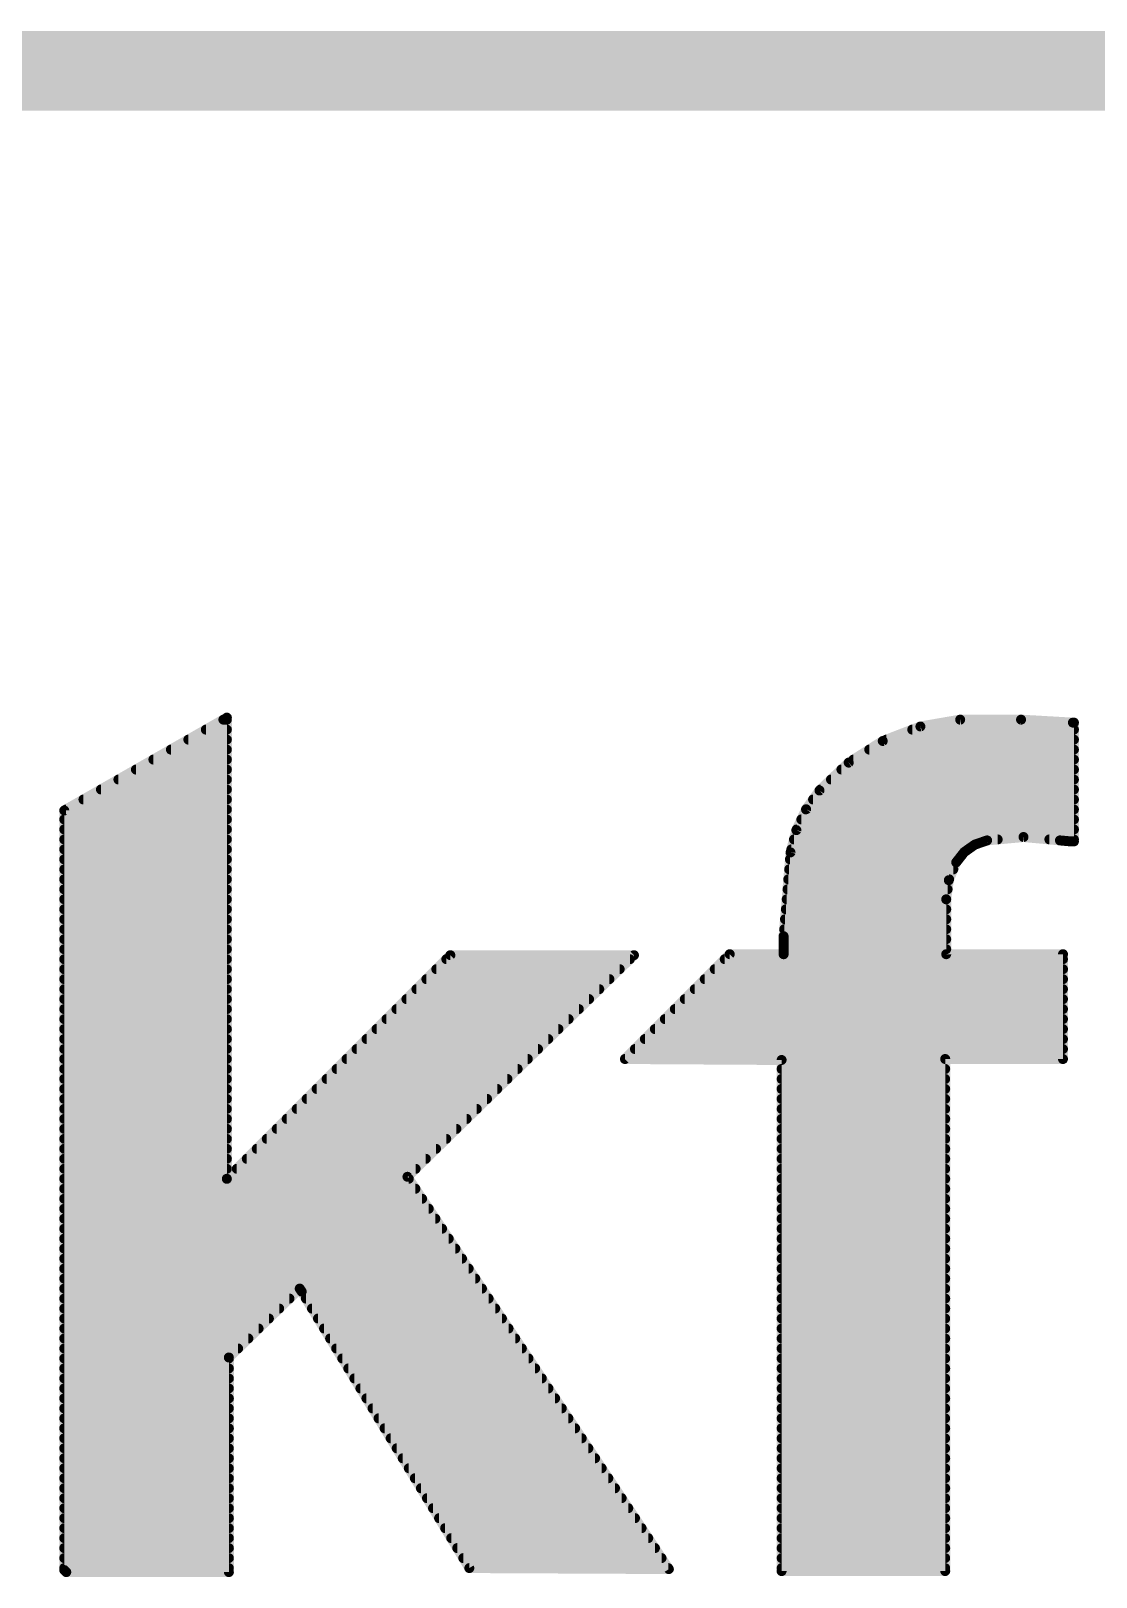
# Model space of a CAD drawing. Extents: x -0.1 to 76.3, y -19.1 to 50.9.
# Drawn here: x 23.367 to 26.079, y 46.967 to 50.902 of the extents above; entities that cross this region are included whole.
import ezdxf

# ---------------------------------------------------------------- set-up
doc = ezdxf.new("R2010")
doc.units = 0
doc.layers.add('20', color=53, linetype='CONTINUOUS')
doc.layers.add('21', color=41, linetype='CONTINUOUS')

msp = doc.modelspace()

# ---------------------------------------------------------------- linework, layer by layer
at = {"layer": '20', "const_width": 0.2032}
msp.add_lwpolyline([(76.2, 50.8), (0, 50.8)], dxfattribs=at)
at = {"layer": '21', "const_width": 0.0254}
for points in [[(23.4518, 48.9179), (23.8658, 49.1541)], [(23.8569, 49.149), (23.8658, 49.149)], [(23.8658, 49.1541), (23.8658, 47.9806)], [(25.5356, 49.0946), (25.6315, 49.1316)], [(25.6315, 49.1316), (25.7327, 49.149)], [(25.7327, 49.149), (25.8877, 49.149)], [(25.8877, 49.149), (26.0198, 49.1414)], [(26.0198, 49.1414), (26.0223, 49.1414)], [(26.0223, 49.1414), (26.0223, 48.8391)], [(23.7678, 49.0982), (23.8658, 49.0982)], [(23.8123, 49.1236), (23.8658, 49.1236)], [(25.4489, 49.0396), (25.5356, 49.0946)], [(25.5449, 49.0982), (26.0223, 49.0982)], [(25.6108, 49.1236), (26.0223, 49.1236)], [(23.7233, 49.0728), (23.8658, 49.0728)], [(25.5012, 49.0728), (26.0223, 49.0728)], [(23.6343, 49.022), (23.8658, 49.022)], [(23.6788, 49.0474), (23.8658, 49.0474)], [(25.3746, 48.9687), (25.4489, 49.0396)], [(25.4304, 49.022), (26.0223, 49.022)], [(25.4611, 49.0474), (26.0223, 49.0474)], [(23.5897, 48.9966), (23.8658, 48.9966)], [(25.4038, 48.9966), (26.0223, 48.9966)], [(23.5007, 48.9458), (23.8658, 48.9458)], [(23.5452, 48.9712), (23.8658, 48.9712)], [(25.3406, 48.921), (25.3746, 48.9687)], [(25.3583, 48.9458), (26.0223, 48.9458)], [(25.3772, 48.9712), (26.0223, 48.9712)], [(23.4518, 46.9849), (23.4518, 48.9179)], [(23.4518, 48.895), (23.8658, 48.895)], [(23.4562, 48.9204), (23.8658, 48.9204)], [(25.3157, 48.8679), (25.3406, 48.921)], [(25.3284, 48.895), (26.0223, 48.895)], [(25.3403, 48.9204), (26.0223, 48.9204)], [(23.4518, 48.8696), (23.8658, 48.8696)], [(25.3009, 48.8112), (25.3157, 48.8679)], [(25.3165, 48.8696), (26.0223, 48.8696)], [(23.4518, 48.8442), (23.8658, 48.8442)], [(23.4518, 48.8188), (23.8658, 48.8188)], [(25.3029, 48.8188), (25.7528, 48.8188)], [(25.3095, 48.8442), (25.8282, 48.8442)], [(25.77, 48.831), (25.743, 48.8118)], [(25.8013, 48.8417), (25.77, 48.831)], [(25.894, 48.8503), (25.8013, 48.8417)], [(25.9867, 48.8417), (25.894, 48.8503)], [(25.9598, 48.8442), (26.0223, 48.8442)], [(26.0147, 48.8391), (25.9867, 48.8417)], [(26.0223, 48.8391), (26.0147, 48.8391)], [(23.4518, 48.7934), (23.8658, 48.7934)], [(25.2832, 48.5978), (25.3009, 48.8112)], [(25.2994, 48.7934), (25.7286, 48.7934)], [(25.7226, 48.7858), (25.7038, 48.7404)], [(25.743, 48.8118), (25.7226, 48.7858)], [(23.4518, 48.768), (23.8658, 48.768)], [(23.4518, 48.7426), (23.8658, 48.7426)], [(25.2952, 48.7426), (25.7047, 48.7426)], [(25.2973, 48.768), (25.7152, 48.768)], [(25.7038, 48.7404), (25.6972, 48.6918)], [(23.4518, 48.7172), (23.8658, 48.7172)], [(25.2931, 48.7172), (25.7007, 48.7172)], [(23.4518, 48.6918), (23.8658, 48.6918)], [(23.4518, 48.6664), (23.8658, 48.6664)], [(25.2889, 48.6664), (25.6972, 48.6664)], [(25.291, 48.6918), (25.6972, 48.6918)], [(25.6972, 48.6918), (25.6972, 48.5521)], [(23.4518, 48.641), (23.8658, 48.641)], [(25.2868, 48.641), (25.6972, 48.641)], [(23.4518, 48.6156), (23.8658, 48.6156)], [(23.4518, 48.5902), (23.8658, 48.5902)], [(25.2832, 48.5521), (25.2832, 48.5978)], [(25.2832, 48.5902), (25.6972, 48.5902)], [(25.2847, 48.6156), (25.6972, 48.6156)], [(23.4518, 48.5648), (23.8658, 48.5648)], [(23.4518, 48.5394), (23.8658, 48.5394)], [(23.8658, 47.9806), (24.4348, 48.5496)], [(24.9022, 48.5496), (24.3256, 47.9857)], [(24.4246, 48.5394), (24.8918, 48.5394)], [(24.4348, 48.5496), (24.9022, 48.5496)], [(24.8793, 48.2854), (25.146, 48.5521)], [(25.1333, 48.5394), (25.9944, 48.5394)], [(25.146, 48.5521), (25.2832, 48.5521)], [(25.2832, 48.5648), (25.6972, 48.5648)], [(25.6972, 48.5521), (25.9944, 48.5521)], [(25.9944, 48.5521), (25.9944, 48.2854)], [(23.4518, 48.514), (23.8658, 48.514)], [(24.3992, 48.514), (24.8658, 48.514)], [(25.1079, 48.514), (25.9944, 48.514)], [(23.4518, 48.4886), (23.8658, 48.4886)], [(23.4518, 48.4632), (23.8658, 48.4632)], [(24.3484, 48.4632), (24.8139, 48.4632)], [(24.3738, 48.4886), (24.8398, 48.4886)], [(25.0571, 48.4632), (25.9944, 48.4632)], [(25.0825, 48.4886), (25.9944, 48.4886)], [(23.4518, 48.4378), (23.8658, 48.4378)], [(24.323, 48.4378), (24.7879, 48.4378)], [(25.0317, 48.4378), (25.9944, 48.4378)], [(23.4518, 48.4124), (23.8658, 48.4124)], [(23.4518, 48.387), (23.8658, 48.387)], [(24.2722, 48.387), (24.7359, 48.387)], [(24.2976, 48.4124), (24.7619, 48.4124)], [(24.9809, 48.387), (25.9944, 48.387)], [(25.0063, 48.4124), (25.9944, 48.4124)], [(23.4518, 48.3616), (23.8658, 48.3616)], [(24.2468, 48.3616), (24.71, 48.3616)], [(24.9555, 48.3616), (25.9944, 48.3616)], [(23.4518, 48.3362), (23.8658, 48.3362)], [(23.4518, 48.3108), (23.8658, 48.3108)], [(24.196, 48.3108), (24.658, 48.3108)], [(24.2214, 48.3362), (24.684, 48.3362)], [(24.9047, 48.3108), (25.9944, 48.3108)], [(24.9301, 48.3362), (25.9944, 48.3362)], [(23.4518, 48.2854), (23.8658, 48.2854)], [(24.1706, 48.2854), (24.632, 48.2854)], [(25.2781, 48.2829), (24.8793, 48.2854)], [(24.8793, 48.2854), (25.9944, 48.2854)], [(25.2781, 46.9824), (25.2781, 48.2829)], [(25.9944, 48.2854), (25.6946, 48.2854)], [(25.6946, 48.2854), (25.6946, 46.9824)], [(23.4518, 48.26), (23.8658, 48.26)], [(23.4518, 48.2346), (23.8658, 48.2346)], [(24.1198, 48.2346), (24.5801, 48.2346)], [(24.1452, 48.26), (24.6061, 48.26)], [(25.2781, 48.26), (25.6946, 48.26)], [(25.2781, 48.2346), (25.6946, 48.2346)], [(23.4518, 48.2092), (23.8658, 48.2092)], [(24.0944, 48.2092), (24.5541, 48.2092)], [(25.2781, 48.2092), (25.6946, 48.2092)], [(23.4518, 48.1838), (23.8658, 48.1838)], [(23.4518, 48.1584), (23.8658, 48.1584)], [(24.0436, 48.1584), (24.5022, 48.1584)], [(24.069, 48.1838), (24.5282, 48.1838)], [(25.2781, 48.1838), (25.6946, 48.1838)], [(25.2781, 48.1584), (25.6946, 48.1584)], [(23.4518, 48.133), (23.8658, 48.133)], [(23.4518, 48.1076), (23.8658, 48.1076)], [(23.9928, 48.1076), (24.4502, 48.1076)], [(24.0182, 48.133), (24.4762, 48.133)], [(25.2781, 48.133), (25.6946, 48.133)], [(25.2781, 48.1076), (25.6946, 48.1076)], [(23.4518, 48.0822), (23.8658, 48.0822)], [(23.9674, 48.0822), (24.4243, 48.0822)], [(25.2781, 48.0822), (25.6946, 48.0822)], [(23.4518, 48.0568), (23.8658, 48.0568)], [(23.4518, 48.0314), (23.8658, 48.0314)], [(23.9166, 48.0314), (24.3723, 48.0314)], [(23.942, 48.0568), (24.3983, 48.0568)], [(25.2781, 48.0568), (25.6946, 48.0568)], [(25.2781, 48.0314), (25.6946, 48.0314)], [(23.4518, 48.006), (23.8658, 48.006)], [(23.8912, 48.006), (24.3464, 48.006)], [(25.2781, 48.006), (25.6946, 48.006)], [(23.4518, 47.9806), (23.8658, 47.9806)], [(23.4518, 47.9552), (24.3459, 47.9552)], [(23.8658, 47.9806), (24.329, 47.9806)], [(24.3256, 47.9857), (24.9911, 46.9875)], [(25.2781, 47.9806), (25.6946, 47.9806)], [(25.2781, 47.9552), (25.6946, 47.9552)], [(23.4518, 47.9298), (24.3629, 47.9298)], [(25.2781, 47.9298), (25.6946, 47.9298)], [(23.4518, 47.9044), (24.3798, 47.9044)], [(23.4518, 47.879), (24.3967, 47.879)], [(25.2781, 47.9044), (25.6946, 47.9044)], [(25.2781, 47.879), (25.6946, 47.879)], [(23.4518, 47.8536), (24.4137, 47.8536)], [(25.2781, 47.8536), (25.6946, 47.8536)], [(23.4518, 47.8282), (24.4306, 47.8282)], [(23.4518, 47.8028), (24.4475, 47.8028)], [(25.2781, 47.8282), (25.6946, 47.8282)], [(25.2781, 47.8028), (25.6946, 47.8028)], [(23.4518, 47.7774), (24.4645, 47.7774)], [(25.2781, 47.7774), (25.6946, 47.7774)], [(23.4518, 47.752), (24.4814, 47.752)], [(23.4518, 47.7266), (24.4983, 47.7266)], [(25.2781, 47.752), (25.6946, 47.752)], [(25.2781, 47.7266), (25.6946, 47.7266)], [(23.4518, 47.7012), (24.5153, 47.7012)], [(23.4518, 47.6758), (24.0252, 47.6758)], [(24.0513, 47.7012), (23.8709, 47.5259)], [(24.0563, 47.6936), (24.0513, 47.7012)], [(24.4831, 46.99), (24.0563, 47.6936)], [(24.0671, 47.6758), (24.5322, 47.6758)], [(25.2781, 47.7012), (25.6946, 47.7012)], [(25.2781, 47.6758), (25.6946, 47.6758)], [(23.4518, 47.6504), (23.999, 47.6504)], [(24.0825, 47.6504), (24.5491, 47.6504)], [(25.2781, 47.6504), (25.6946, 47.6504)], [(23.4518, 47.625), (23.9729, 47.625)], [(23.4518, 47.5996), (23.9467, 47.5996)], [(24.0979, 47.625), (24.5661, 47.625)], [(24.1133, 47.5996), (24.583, 47.5996)], [(25.2781, 47.625), (25.6946, 47.625)], [(25.2781, 47.5996), (25.6946, 47.5996)], [(23.4518, 47.5742), (23.9206, 47.5742)], [(24.1287, 47.5742), (24.5999, 47.5742)], [(25.2781, 47.5742), (25.6946, 47.5742)], [(23.4518, 47.5488), (23.8945, 47.5488)], [(23.4518, 47.5234), (23.8709, 47.5234)], [(23.8709, 47.5259), (23.8709, 46.9798)], [(24.1441, 47.5488), (24.6169, 47.5488)], [(24.1595, 47.5234), (24.6338, 47.5234)], [(25.2781, 47.5488), (25.6946, 47.5488)], [(25.2781, 47.5234), (25.6946, 47.5234)], [(23.4518, 47.498), (23.8709, 47.498)], [(24.175, 47.498), (24.6507, 47.498)], [(25.2781, 47.498), (25.6946, 47.498)], [(23.4518, 47.4726), (23.8709, 47.4726)], [(23.4518, 47.4472), (23.8709, 47.4472)], [(24.1904, 47.4726), (24.6677, 47.4726)], [(24.2058, 47.4472), (24.6846, 47.4472)], [(25.2781, 47.4726), (25.6946, 47.4726)], [(25.2781, 47.4472), (25.6946, 47.4472)], [(23.4518, 47.4218), (23.8709, 47.4218)], [(24.2212, 47.4218), (24.7016, 47.4218)], [(25.2781, 47.4218), (25.6946, 47.4218)], [(23.4518, 47.3964), (23.8709, 47.3964)], [(23.4518, 47.371), (23.8709, 47.371)], [(24.2366, 47.3964), (24.7185, 47.3964)], [(24.252, 47.371), (24.7354, 47.371)], [(25.2781, 47.3964), (25.6946, 47.3964)], [(25.2781, 47.371), (25.6946, 47.371)], [(23.4518, 47.3456), (23.8709, 47.3456)], [(23.4518, 47.3202), (23.8709, 47.3202)], [(24.2674, 47.3456), (24.7524, 47.3456)], [(24.2828, 47.3202), (24.7693, 47.3202)], [(25.2781, 47.3456), (25.6946, 47.3456)], [(25.2781, 47.3202), (25.6946, 47.3202)], [(23.4518, 47.2948), (23.8709, 47.2948)], [(24.2982, 47.2948), (24.7862, 47.2948)], [(25.2781, 47.2948), (25.6946, 47.2948)], [(23.4518, 47.2694), (23.8709, 47.2694)], [(23.4518, 47.244), (23.8709, 47.244)], [(24.3136, 47.2694), (24.8032, 47.2694)], [(24.329, 47.244), (24.8201, 47.244)], [(25.2781, 47.2694), (25.6946, 47.2694)], [(25.2781, 47.244), (25.6946, 47.244)], [(23.4518, 47.2186), (23.8709, 47.2186)], [(24.3444, 47.2186), (24.837, 47.2186)], [(25.2781, 47.2186), (25.6946, 47.2186)], [(23.4518, 47.1932), (23.8709, 47.1932)], [(23.4518, 47.1678), (23.8709, 47.1678)], [(24.3598, 47.1932), (24.854, 47.1932)], [(24.3753, 47.1678), (24.8709, 47.1678)], [(25.2781, 47.1932), (25.6946, 47.1932)], [(25.2781, 47.1678), (25.6946, 47.1678)], [(23.4518, 47.1424), (23.8709, 47.1424)], [(24.3907, 47.1424), (24.8878, 47.1424)], [(25.2781, 47.1424), (25.6946, 47.1424)], [(23.4518, 47.117), (23.8709, 47.117)], [(23.4518, 47.0916), (23.8709, 47.0916)], [(24.4061, 47.117), (24.9048, 47.117)], [(24.4215, 47.0916), (24.9217, 47.0916)], [(25.2781, 47.117), (25.6946, 47.117)], [(25.2781, 47.0916), (25.6946, 47.0916)], [(23.4518, 47.0662), (23.8709, 47.0662)], [(24.4369, 47.0662), (24.9386, 47.0662)], [(25.2781, 47.0662), (25.6946, 47.0662)], [(23.4518, 47.0408), (23.8709, 47.0408)], [(23.4518, 47.0154), (23.8709, 47.0154)], [(24.4523, 47.0408), (24.9556, 47.0408)], [(24.4677, 47.0154), (24.9725, 47.0154)], [(25.2781, 47.0408), (25.6946, 47.0408)], [(25.2781, 47.0154), (25.6946, 47.0154)], [(23.4518, 46.99), (23.8709, 46.99)], [(23.4569, 46.9798), (23.4518, 46.9849)], [(23.8709, 46.9798), (23.4569, 46.9798)], [(24.9911, 46.9875), (24.4831, 46.99)], [(24.4831, 46.99), (24.9894, 46.99)], [(25.2781, 46.99), (25.6946, 46.99)], [(25.6946, 46.9824), (25.2781, 46.9824)]]:
    msp.add_lwpolyline(points, dxfattribs=at)
at = {"layer": '21', "const_width": 0.0127}
for points in [[(23.8569, 49.1553, 1), (23.8569, 49.1427)], [(23.8722, 49.1541, 1), (23.8594, 49.1541)], [(23.8689, 49.1486, 1), (23.8627, 49.1596)], [(23.8658, 49.1427, 1), (23.8658, 49.1553)], [(25.6304, 49.1378, 1), (25.6326, 49.1253)], [(25.6338, 49.1256, 1), (25.6292, 49.1375)], [(25.7327, 49.1553, 1), (25.7327, 49.1427)], [(25.7338, 49.1427, 1), (25.7316, 49.1553)], [(25.8881, 49.1553, 1), (25.8873, 49.1427)], [(25.8877, 49.1427, 1), (25.8877, 49.1553)], [(26.0198, 49.1478, 1), (26.0198, 49.1351)], [(26.0287, 49.1414, 1), (26.016, 49.1414)], [(26.0194, 49.1351, 1), (26.0202, 49.1477)], [(26.0223, 49.1351, 1), (26.0223, 49.1478)], [(23.7678, 49.1046, 1), (23.7678, 49.0919)], [(23.8123, 49.13, 1), (23.8123, 49.1173)], [(23.8658, 49.1173, 1), (23.8658, 49.13)], [(23.8658, 49.0919, 1), (23.8658, 49.1046)], [(25.5334, 49.1006, 1), (25.5379, 49.0887)], [(25.539, 49.0893, 1), (25.5322, 49.1)], [(25.5449, 49.1046, 1), (25.5449, 49.0919)], [(25.6108, 49.13, 1), (25.6108, 49.1173)], [(26.0223, 49.1173, 1), (26.0223, 49.13)], [(26.0223, 49.0919, 1), (26.0223, 49.1046)], [(23.7233, 49.0791, 1), (23.7233, 49.0665)], [(23.8658, 49.0665, 1), (23.8658, 49.0791)], [(25.5012, 49.0791, 1), (25.5012, 49.0665)], [(26.0223, 49.0665, 1), (26.0223, 49.0791)], [(23.6343, 49.0284, 1), (23.6343, 49.0157)], [(23.6788, 49.0538, 1), (23.6788, 49.0411)], [(23.8658, 49.0411, 1), (23.8658, 49.0538)], [(23.8658, 49.0157, 1), (23.8658, 49.0284)], [(25.4304, 49.0284, 1), (25.4304, 49.0157)], [(25.4455, 49.045, 1), (25.4523, 49.0343)], [(25.4533, 49.035, 1), (25.4445, 49.0442)], [(25.4611, 49.0538, 1), (25.4611, 49.0411)], [(26.0223, 49.0411, 1), (26.0223, 49.0538)], [(26.0223, 49.0157, 1), (26.0223, 49.0284)], [(23.5897, 49.0029, 1), (23.5897, 48.9903)], [(23.8658, 48.9903, 1), (23.8658, 49.0029)], [(25.4038, 49.0029, 1), (25.4038, 48.9903)], [(26.0223, 48.9903, 1), (26.0223, 49.0029)], [(23.5007, 48.9522, 1), (23.5007, 48.9395)], [(23.5452, 48.9776, 1), (23.5452, 48.9649)], [(23.8658, 48.9649, 1), (23.8658, 48.9776)], [(23.8658, 48.9395, 1), (23.8658, 48.9522)], [(25.3583, 48.9522, 1), (25.3583, 48.9395)], [(25.3702, 48.9733, 1), (25.379, 48.9641)], [(25.3798, 48.965, 1), (25.3694, 48.9724)], [(25.3772, 48.9776, 1), (25.3772, 48.9649)], [(26.0223, 48.9649, 1), (26.0223, 48.9776)], [(26.0223, 48.9395, 1), (26.0223, 48.9522)], [(23.4582, 48.9179, 1), (23.4455, 48.9179)], [(23.4487, 48.9234, 1), (23.4549, 48.9124)], [(23.4518, 48.9014, 1), (23.4518, 48.8887)], [(23.4562, 48.9267, 1), (23.4562, 48.9141)], [(23.8658, 48.9141, 1), (23.8658, 48.9267)], [(23.8658, 48.8887, 1), (23.8658, 48.9014)], [(25.3284, 48.9014, 1), (25.3284, 48.8887)], [(25.3403, 48.9267, 1), (25.3403, 48.9141)], [(25.3354, 48.9247, 1), (25.3458, 48.9173)], [(25.3463, 48.9183, 1), (25.3348, 48.9237)], [(26.0223, 48.9141, 1), (26.0223, 48.9267)], [(26.0223, 48.8887, 1), (26.0223, 48.9014)], [(23.4518, 48.876, 1), (23.4518, 48.8633)], [(23.8658, 48.8633, 1), (23.8658, 48.876)], [(25.31, 48.8706, 1), (25.3215, 48.8652)], [(25.3219, 48.8663, 1), (25.3096, 48.8695)], [(25.3165, 48.876, 1), (25.3165, 48.8633)], [(26.0223, 48.8633, 1), (26.0223, 48.876)], [(23.4518, 48.8505, 1), (23.4518, 48.8379)], [(23.4518, 48.8252, 1), (23.4518, 48.8125)], [(23.8658, 48.8379, 1), (23.8658, 48.8505)], [(23.8658, 48.8125, 1), (23.8658, 48.8252)], [(25.3029, 48.8252, 1), (25.3029, 48.8125)], [(25.3095, 48.8505, 1), (25.3095, 48.8379)], [(25.7528, 48.8125, 1), (25.7528, 48.8252)], [(25.7679, 48.837, 1), (25.772, 48.825)], [(25.7737, 48.8258, 1), (25.7663, 48.8362)], [(25.8007, 48.848, 1), (25.8019, 48.8354)], [(25.8034, 48.8357, 1), (25.7992, 48.8477)], [(25.8282, 48.8379, 1), (25.8282, 48.8505)], [(25.8946, 48.8566, 1), (25.8934, 48.844)], [(25.8946, 48.844, 1), (25.8934, 48.8566)], [(25.9598, 48.8505, 1), (25.9598, 48.8379)], [(25.9873, 48.848, 1), (25.9861, 48.8354)], [(25.9861, 48.8354, 1), (25.9873, 48.848)], [(26.0147, 48.8454, 1), (26.0147, 48.8328)], [(26.0141, 48.8328, 1), (26.0153, 48.8454)], [(26.016, 48.8391, 1), (26.0287, 48.8391)], [(26.0223, 48.8379, 1), (26.0223, 48.8505)], [(26.0223, 48.8328, 1), (26.0223, 48.8454)], [(23.4518, 48.7998, 1), (23.4518, 48.7871)], [(23.8658, 48.7871, 1), (23.8658, 48.7998)], [(25.2994, 48.7998, 1), (25.2994, 48.7871)], [(25.3072, 48.8107, 1), (25.2946, 48.8117)], [(25.2948, 48.8128, 1), (25.307, 48.8096)], [(25.7176, 48.7897, 1), (25.7276, 48.7819)], [(25.7285, 48.7834, 1), (25.7167, 48.7882)], [(25.7286, 48.7871, 1), (25.7286, 48.7998)], [(25.7393, 48.817, 1), (25.7467, 48.8067)], [(25.748, 48.8079, 1), (25.738, 48.8158)], [(23.4518, 48.7743, 1), (23.4518, 48.7617)], [(23.4518, 48.749, 1), (23.4518, 48.7363)], [(23.8658, 48.7617, 1), (23.8658, 48.7743)], [(23.8658, 48.7363, 1), (23.8658, 48.749)], [(25.2952, 48.749, 1), (25.2952, 48.7363)], [(25.2973, 48.7743, 1), (25.2973, 48.7617)], [(25.7101, 48.7396, 1), (25.6975, 48.7413)], [(25.698, 48.7429, 1), (25.7097, 48.738)], [(25.7047, 48.7363, 1), (25.7047, 48.749)], [(25.7152, 48.7617, 1), (25.7152, 48.7743)], [(23.4518, 48.7236, 1), (23.4518, 48.7109)], [(23.8658, 48.7109, 1), (23.8658, 48.7236)], [(25.2931, 48.7236, 1), (25.2931, 48.7109)], [(25.7007, 48.7109, 1), (25.7007, 48.7236)], [(23.4518, 48.6981, 1), (23.4518, 48.6855)], [(23.4518, 48.6728, 1), (23.4518, 48.6601)], [(23.8658, 48.6855, 1), (23.8658, 48.6981)], [(23.8658, 48.6601, 1), (23.8658, 48.6728)], [(25.2889, 48.6728, 1), (25.2889, 48.6601)], [(25.291, 48.6981, 1), (25.291, 48.6855)], [(25.7036, 48.6918, 1), (25.6909, 48.6918)], [(25.6909, 48.6927, 1), (25.7035, 48.6909)], [(25.6972, 48.6855, 1), (25.6972, 48.6981)], [(25.6972, 48.6601, 1), (25.6972, 48.6728)], [(23.4518, 48.6474, 1), (23.4518, 48.6347)], [(23.8658, 48.6347, 1), (23.8658, 48.6474)], [(25.2868, 48.6474, 1), (25.2868, 48.6347)], [(25.6972, 48.6347, 1), (25.6972, 48.6474)], [(23.4518, 48.6219, 1), (23.4518, 48.6093)], [(23.4518, 48.5966, 1), (23.4518, 48.5839)], [(23.8658, 48.6093, 1), (23.8658, 48.6219)], [(23.8658, 48.5839, 1), (23.8658, 48.5966)], [(25.2896, 48.5978, 1), (25.2768, 48.5978)], [(25.2769, 48.5983, 1), (25.2895, 48.5973)], [(25.2832, 48.5966, 1), (25.2832, 48.5839)], [(25.2847, 48.6219, 1), (25.2847, 48.6093)], [(25.6972, 48.6093, 1), (25.6972, 48.6219)], [(25.6972, 48.5839, 1), (25.6972, 48.5966)], [(23.4518, 48.5712, 1), (23.4518, 48.5585)], [(23.4518, 48.5457, 1), (23.4518, 48.5331)], [(23.8658, 48.5585, 1), (23.8658, 48.5712)], [(23.8658, 48.5331, 1), (23.8658, 48.5457)], [(24.4246, 48.5457, 1), (24.4246, 48.5331)], [(24.4348, 48.556, 1), (24.4348, 48.5433)], [(24.4393, 48.5451, 1), (24.4303, 48.5541)], [(24.8918, 48.5331, 1), (24.8918, 48.5457)], [(24.9066, 48.5451, 1), (24.8978, 48.5541)], [(24.9022, 48.5433, 1), (24.9022, 48.556)], [(25.1333, 48.5457, 1), (25.1333, 48.5331)], [(25.146, 48.5585, 1), (25.146, 48.5458)], [(25.1505, 48.5476, 1), (25.1415, 48.5566)], [(25.2832, 48.5712, 1), (25.2832, 48.5585)], [(25.2768, 48.5521, 1), (25.2896, 48.5521)], [(25.2832, 48.5458, 1), (25.2832, 48.5585)], [(25.6972, 48.5585, 1), (25.6972, 48.5458)], [(25.6909, 48.5521, 1), (25.7036, 48.5521)], [(25.6972, 48.5585, 1), (25.6972, 48.5712)], [(26.0008, 48.5521, 1), (25.9881, 48.5521)], [(25.9944, 48.5458, 1), (25.9944, 48.5585)], [(25.9944, 48.5331, 1), (25.9944, 48.5457)], [(23.4518, 48.5204, 1), (23.4518, 48.5077)], [(23.8658, 48.5077, 1), (23.8658, 48.5204)], [(24.3992, 48.5204, 1), (24.3992, 48.5077)], [(24.8658, 48.5077, 1), (24.8658, 48.5204)], [(25.1079, 48.5204, 1), (25.1079, 48.5077)], [(25.9944, 48.5077, 1), (25.9944, 48.5204)], [(23.4518, 48.495, 1), (23.4518, 48.4823)], [(23.4518, 48.4695, 1), (23.4518, 48.4569)], [(23.8658, 48.4823, 1), (23.8658, 48.495)], [(23.8658, 48.4569, 1), (23.8658, 48.4695)], [(24.3484, 48.4695, 1), (24.3484, 48.4569)], [(24.3738, 48.495, 1), (24.3738, 48.4823)], [(24.8139, 48.4569, 1), (24.8139, 48.4695)], [(24.8398, 48.4823, 1), (24.8398, 48.495)], [(25.0571, 48.4695, 1), (25.0571, 48.4569)], [(25.0825, 48.495, 1), (25.0825, 48.4823)], [(25.9944, 48.4823, 1), (25.9944, 48.495)], [(25.9944, 48.4569, 1), (25.9944, 48.4695)], [(23.4518, 48.4442, 1), (23.4518, 48.4315)], [(23.8658, 48.4315, 1), (23.8658, 48.4442)], [(24.323, 48.4442, 1), (24.323, 48.4315)], [(24.7879, 48.4315, 1), (24.7879, 48.4442)], [(25.0317, 48.4442, 1), (25.0317, 48.4315)], [(25.9944, 48.4315, 1), (25.9944, 48.4442)], [(23.4518, 48.4188, 1), (23.4518, 48.4061)], [(23.4518, 48.3933, 1), (23.4518, 48.3807)], [(23.8658, 48.4061, 1), (23.8658, 48.4188)], [(23.8658, 48.3807, 1), (23.8658, 48.3933)], [(24.2722, 48.3933, 1), (24.2722, 48.3807)], [(24.2976, 48.4188, 1), (24.2976, 48.4061)], [(24.7359, 48.3807, 1), (24.7359, 48.3933)], [(24.7619, 48.4061, 1), (24.7619, 48.4188)], [(24.9809, 48.3933, 1), (24.9809, 48.3807)], [(25.0063, 48.4188, 1), (25.0063, 48.4061)], [(25.9944, 48.4061, 1), (25.9944, 48.4188)], [(25.9944, 48.3807, 1), (25.9944, 48.3933)], [(23.4518, 48.368, 1), (23.4518, 48.3553)], [(23.8658, 48.3553, 1), (23.8658, 48.368)], [(24.2468, 48.368, 1), (24.2468, 48.3553)], [(24.71, 48.3553, 1), (24.71, 48.368)], [(24.9555, 48.368, 1), (24.9555, 48.3553)], [(25.9944, 48.3553, 1), (25.9944, 48.368)], [(23.4518, 48.3426, 1), (23.4518, 48.3299)], [(23.4518, 48.3171, 1), (23.4518, 48.3045)], [(23.8658, 48.3299, 1), (23.8658, 48.3426)], [(23.8658, 48.3045, 1), (23.8658, 48.3171)], [(24.196, 48.3171, 1), (24.196, 48.3045)], [(24.2214, 48.3426, 1), (24.2214, 48.3299)], [(24.658, 48.3045, 1), (24.658, 48.3171)], [(24.684, 48.3299, 1), (24.684, 48.3426)], [(24.9047, 48.3171, 1), (24.9047, 48.3045)], [(24.9301, 48.3426, 1), (24.9301, 48.3299)], [(25.9944, 48.3299, 1), (25.9944, 48.3426)], [(25.9944, 48.3045, 1), (25.9944, 48.3171)], [(23.4518, 48.2918, 1), (23.4518, 48.2791)], [(23.8658, 48.2791, 1), (23.8658, 48.2918)], [(24.1706, 48.2918, 1), (24.1706, 48.2791)], [(24.632, 48.2791, 1), (24.632, 48.2918)], [(24.8793, 48.2918, 1), (24.8793, 48.2791)], [(24.8793, 48.2917, 1), (24.8793, 48.2791)], [(24.8748, 48.2899, 1), (24.8838, 48.2809)], [(25.2845, 48.2829, 1), (25.2718, 48.2829)], [(25.2781, 48.2766, 1), (25.2781, 48.2892)], [(25.6946, 48.2918, 1), (25.6946, 48.2791)], [(25.701, 48.2854, 1), (25.6883, 48.2854)], [(25.9881, 48.2854, 1), (26.0008, 48.2854)], [(25.9944, 48.2791, 1), (25.9944, 48.2918)], [(25.9944, 48.2791, 1), (25.9944, 48.2918)], [(23.4518, 48.2664, 1), (23.4518, 48.2537)], [(23.4518, 48.2409, 1), (23.4518, 48.2283)], [(23.8658, 48.2537, 1), (23.8658, 48.2664)], [(23.8658, 48.2283, 1), (23.8658, 48.2409)], [(24.1198, 48.2409, 1), (24.1198, 48.2283)], [(24.1452, 48.2664, 1), (24.1452, 48.2537)], [(24.5801, 48.2283, 1), (24.5801, 48.2409)], [(24.6061, 48.2537, 1), (24.6061, 48.2664)], [(25.2781, 48.2664, 1), (25.2781, 48.2537)], [(25.2781, 48.2409, 1), (25.2781, 48.2283)], [(25.6946, 48.2537, 1), (25.6946, 48.2664)], [(25.6946, 48.2283, 1), (25.6946, 48.2409)], [(23.4518, 48.2156, 1), (23.4518, 48.2029)], [(23.8658, 48.2029, 1), (23.8658, 48.2156)], [(24.0944, 48.2156, 1), (24.0944, 48.2029)], [(24.5541, 48.2029, 1), (24.5541, 48.2156)], [(25.2781, 48.2156, 1), (25.2781, 48.2029)], [(25.6946, 48.2029, 1), (25.6946, 48.2156)], [(23.4518, 48.1902, 1), (23.4518, 48.1775)], [(23.4518, 48.1647, 1), (23.4518, 48.1521)], [(23.8658, 48.1775, 1), (23.8658, 48.1902)], [(23.8658, 48.1521, 1), (23.8658, 48.1647)], [(24.0436, 48.1647, 1), (24.0436, 48.1521)], [(24.069, 48.1902, 1), (24.069, 48.1775)], [(24.5022, 48.1521, 1), (24.5022, 48.1647)], [(24.5282, 48.1775, 1), (24.5282, 48.1902)], [(25.2781, 48.1902, 1), (25.2781, 48.1775)], [(25.2781, 48.1647, 1), (25.2781, 48.1521)], [(25.6946, 48.1775, 1), (25.6946, 48.1902)], [(25.6946, 48.1521, 1), (25.6946, 48.1647)], [(23.4518, 48.1394, 1), (23.4518, 48.1267)], [(23.4518, 48.114, 1), (23.4518, 48.1013)], [(23.8658, 48.1267, 1), (23.8658, 48.1394)], [(23.8658, 48.1013, 1), (23.8658, 48.114)], [(23.9928, 48.114, 1), (23.9928, 48.1013)], [(24.0182, 48.1394, 1), (24.0182, 48.1267)], [(24.4502, 48.1013, 1), (24.4502, 48.114)], [(24.4762, 48.1267, 1), (24.4762, 48.1394)], [(25.2781, 48.1394, 1), (25.2781, 48.1267)], [(25.2781, 48.114, 1), (25.2781, 48.1013)], [(25.6946, 48.1267, 1), (25.6946, 48.1394)], [(25.6946, 48.1013, 1), (25.6946, 48.114)], [(23.4518, 48.0885, 1), (23.4518, 48.0759)], [(23.8658, 48.0759, 1), (23.8658, 48.0885)], [(23.9674, 48.0885, 1), (23.9674, 48.0759)], [(24.4243, 48.0759, 1), (24.4243, 48.0885)], [(25.2781, 48.0885, 1), (25.2781, 48.0759)], [(25.6946, 48.0759, 1), (25.6946, 48.0885)], [(23.4518, 48.0632, 1), (23.4518, 48.0505)], [(23.4518, 48.0378, 1), (23.4518, 48.0251)], [(23.8658, 48.0505, 1), (23.8658, 48.0632)], [(23.8658, 48.0251, 1), (23.8658, 48.0378)], [(23.9166, 48.0378, 1), (23.9166, 48.0251)], [(23.942, 48.0632, 1), (23.942, 48.0505)], [(24.3723, 48.0251, 1), (24.3723, 48.0378)], [(24.3983, 48.0505, 1), (24.3983, 48.0632)], [(25.2781, 48.0632, 1), (25.2781, 48.0505)], [(25.2781, 48.0378, 1), (25.2781, 48.0251)], [(25.6946, 48.0505, 1), (25.6946, 48.0632)], [(25.6946, 48.0251, 1), (25.6946, 48.0378)], [(23.4518, 48.0123, 1), (23.4518, 47.9997)], [(23.8658, 47.9997, 1), (23.8658, 48.0123)], [(23.8912, 48.0123, 1), (23.8912, 47.9997)], [(24.3464, 47.9997, 1), (24.3464, 48.0123)], [(25.2781, 48.0123, 1), (25.2781, 47.9997)], [(25.6946, 47.9997, 1), (25.6946, 48.0123)], [(23.4518, 47.987, 1), (23.4518, 47.9743)], [(23.4518, 47.9616, 1), (23.4518, 47.9489)], [(23.8594, 47.9806, 1), (23.8722, 47.9806)], [(23.8658, 47.987, 1), (23.8658, 47.9743)], [(23.8613, 47.9851, 1), (23.8703, 47.9761)], [(23.8658, 47.9743, 1), (23.8658, 47.987)], [(24.3309, 47.9892, 1), (24.3203, 47.9822)], [(24.3212, 47.9902, 1), (24.33, 47.9812)], [(24.329, 47.9743, 1), (24.329, 47.987)], [(24.3459, 47.9489, 1), (24.3459, 47.9616)], [(25.2781, 47.987, 1), (25.2781, 47.9743)], [(25.2781, 47.9616, 1), (25.2781, 47.9489)], [(25.6946, 47.9743, 1), (25.6946, 47.987)], [(25.6946, 47.9489, 1), (25.6946, 47.9616)], [(23.4518, 47.9361, 1), (23.4518, 47.9235)], [(24.3629, 47.9235, 1), (24.3629, 47.9361)], [(25.2781, 47.9361, 1), (25.2781, 47.9235)], [(25.6946, 47.9235, 1), (25.6946, 47.9361)], [(23.4518, 47.9108, 1), (23.4518, 47.8981)], [(23.4518, 47.8854, 1), (23.4518, 47.8727)], [(24.3798, 47.8981, 1), (24.3798, 47.9108)], [(24.3967, 47.8727, 1), (24.3967, 47.8854)], [(25.2781, 47.9108, 1), (25.2781, 47.8981)], [(25.2781, 47.8854, 1), (25.2781, 47.8727)], [(25.6946, 47.8981, 1), (25.6946, 47.9108)], [(25.6946, 47.8727, 1), (25.6946, 47.8854)], [(23.4518, 47.8599, 1), (23.4518, 47.8473)], [(24.4137, 47.8473, 1), (24.4137, 47.8599)], [(25.2781, 47.8599, 1), (25.2781, 47.8473)], [(25.6946, 47.8473, 1), (25.6946, 47.8599)], [(23.4518, 47.8346, 1), (23.4518, 47.8219)], [(23.4518, 47.8092, 1), (23.4518, 47.7965)], [(24.4306, 47.8219, 1), (24.4306, 47.8346)], [(24.4475, 47.7965, 1), (24.4475, 47.8092)], [(25.2781, 47.8346, 1), (25.2781, 47.8219)], [(25.2781, 47.8092, 1), (25.2781, 47.7965)], [(25.6946, 47.8219, 1), (25.6946, 47.8346)], [(25.6946, 47.7965, 1), (25.6946, 47.8092)], [(23.4518, 47.7837, 1), (23.4518, 47.7711)], [(24.4645, 47.7711, 1), (24.4645, 47.7837)], [(25.2781, 47.7837, 1), (25.2781, 47.7711)], [(25.6946, 47.7711, 1), (25.6946, 47.7837)], [(23.4518, 47.7584, 1), (23.4518, 47.7457)], [(23.4518, 47.733, 1), (23.4518, 47.7203)], [(24.4814, 47.7457, 1), (24.4814, 47.7584)], [(24.4983, 47.7203, 1), (24.4983, 47.733)], [(25.2781, 47.7584, 1), (25.2781, 47.7457)], [(25.2781, 47.733, 1), (25.2781, 47.7203)], [(25.6946, 47.7457, 1), (25.6946, 47.7584)], [(25.6946, 47.7203, 1), (25.6946, 47.733)], [(23.4518, 47.7075, 1), (23.4518, 47.6949)], [(23.4518, 47.6822, 1), (23.4518, 47.6695)], [(24.0252, 47.6695, 1), (24.0252, 47.6822)], [(24.0566, 47.7047, 1), (24.046, 47.6977)], [(24.0557, 47.6966, 1), (24.0469, 47.7058)], [(24.0617, 47.6969, 1), (24.0509, 47.6903)], [(24.051, 47.6901, 1), (24.0616, 47.6971)], [(24.0671, 47.6822, 1), (24.0671, 47.6695)], [(24.5153, 47.6949, 1), (24.5153, 47.7075)], [(24.5322, 47.6695, 1), (24.5322, 47.6822)], [(25.2781, 47.7075, 1), (25.2781, 47.6949)], [(25.2781, 47.6822, 1), (25.2781, 47.6695)], [(25.6946, 47.6949, 1), (25.6946, 47.7075)], [(25.6946, 47.6695, 1), (25.6946, 47.6822)], [(23.4518, 47.6568, 1), (23.4518, 47.6441)], [(23.999, 47.6441, 1), (23.999, 47.6568)], [(24.0825, 47.6568, 1), (24.0825, 47.6441)], [(24.5491, 47.6441, 1), (24.5491, 47.6568)], [(25.2781, 47.6568, 1), (25.2781, 47.6441)], [(25.6946, 47.6441, 1), (25.6946, 47.6568)], [(23.4518, 47.6313, 1), (23.4518, 47.6187)], [(23.4518, 47.6059, 1), (23.4518, 47.5933)], [(23.9467, 47.5933, 1), (23.9467, 47.6059)], [(23.9729, 47.6187, 1), (23.9729, 47.6313)], [(24.0979, 47.6313, 1), (24.0979, 47.6187)], [(24.1133, 47.6059, 1), (24.1133, 47.5933)], [(24.5661, 47.6187, 1), (24.5661, 47.6313)], [(24.583, 47.5933, 1), (24.583, 47.6059)], [(25.2781, 47.6313, 1), (25.2781, 47.6187)], [(25.2781, 47.6059, 1), (25.2781, 47.5933)], [(25.6946, 47.6187, 1), (25.6946, 47.6313)], [(25.6946, 47.5933, 1), (25.6946, 47.6059)], [(23.4518, 47.5806, 1), (23.4518, 47.5679)], [(23.9206, 47.5679, 1), (23.9206, 47.5806)], [(24.1287, 47.5806, 1), (24.1287, 47.5679)], [(24.5999, 47.5679, 1), (24.5999, 47.5806)], [(25.2781, 47.5806, 1), (25.2781, 47.5679)], [(25.6946, 47.5679, 1), (25.6946, 47.5806)], [(23.4518, 47.5551, 1), (23.4518, 47.5425)], [(23.4518, 47.5297, 1), (23.4518, 47.5171)], [(23.8773, 47.5259, 1), (23.8646, 47.5259)], [(23.8665, 47.5305, 1), (23.8753, 47.5213)], [(23.8709, 47.5171, 1), (23.8709, 47.5297)], [(23.8945, 47.5425, 1), (23.8945, 47.5551)], [(24.1441, 47.5551, 1), (24.1441, 47.5425)], [(24.1595, 47.5297, 1), (24.1595, 47.5171)], [(24.6169, 47.5425, 1), (24.6169, 47.5551)], [(24.6338, 47.5171, 1), (24.6338, 47.5297)], [(25.2781, 47.5551, 1), (25.2781, 47.5425)], [(25.2781, 47.5297, 1), (25.2781, 47.5171)], [(25.6946, 47.5425, 1), (25.6946, 47.5551)], [(25.6946, 47.5171, 1), (25.6946, 47.5297)], [(23.4518, 47.5044, 1), (23.4518, 47.4917)], [(23.8709, 47.4917, 1), (23.8709, 47.5044)], [(24.175, 47.5044, 1), (24.175, 47.4917)], [(24.6507, 47.4917, 1), (24.6507, 47.5044)], [(25.2781, 47.5044, 1), (25.2781, 47.4917)], [(25.6946, 47.4917, 1), (25.6946, 47.5044)], [(23.4518, 47.4789, 1), (23.4518, 47.4663)], [(23.4518, 47.4535, 1), (23.4518, 47.4409)], [(23.8709, 47.4663, 1), (23.8709, 47.4789)], [(23.8709, 47.4409, 1), (23.8709, 47.4535)], [(24.1904, 47.4789, 1), (24.1904, 47.4663)], [(24.2058, 47.4535, 1), (24.2058, 47.4409)], [(24.6677, 47.4663, 1), (24.6677, 47.4789)], [(24.6846, 47.4409, 1), (24.6846, 47.4535)], [(25.2781, 47.4789, 1), (25.2781, 47.4663)], [(25.2781, 47.4535, 1), (25.2781, 47.4409)], [(25.6946, 47.4663, 1), (25.6946, 47.4789)], [(25.6946, 47.4409, 1), (25.6946, 47.4535)], [(23.4518, 47.4282, 1), (23.4518, 47.4155)], [(23.8709, 47.4155, 1), (23.8709, 47.4282)], [(24.2212, 47.4282, 1), (24.2212, 47.4155)], [(24.7016, 47.4155, 1), (24.7016, 47.4282)], [(25.2781, 47.4282, 1), (25.2781, 47.4155)], [(25.6946, 47.4155, 1), (25.6946, 47.4282)], [(23.4518, 47.4027, 1), (23.4518, 47.3901)], [(23.4518, 47.3773, 1), (23.4518, 47.3647)], [(23.8709, 47.3901, 1), (23.8709, 47.4027)], [(23.8709, 47.3647, 1), (23.8709, 47.3773)], [(24.2366, 47.4027, 1), (24.2366, 47.3901)], [(24.252, 47.3773, 1), (24.252, 47.3647)], [(24.7185, 47.3901, 1), (24.7185, 47.4027)], [(24.7354, 47.3647, 1), (24.7354, 47.3773)], [(25.2781, 47.4027, 1), (25.2781, 47.3901)], [(25.2781, 47.3773, 1), (25.2781, 47.3647)], [(25.6946, 47.3901, 1), (25.6946, 47.4027)], [(25.6946, 47.3647, 1), (25.6946, 47.3773)], [(23.4518, 47.352, 1), (23.4518, 47.3393)], [(23.4518, 47.3265, 1), (23.4518, 47.3139)], [(23.8709, 47.3393, 1), (23.8709, 47.352)], [(23.8709, 47.3139, 1), (23.8709, 47.3265)], [(24.2674, 47.352, 1), (24.2674, 47.3393)], [(24.2828, 47.3265, 1), (24.2828, 47.3139)], [(24.7524, 47.3393, 1), (24.7524, 47.352)], [(24.7693, 47.3139, 1), (24.7693, 47.3265)], [(25.2781, 47.352, 1), (25.2781, 47.3393)], [(25.2781, 47.3265, 1), (25.2781, 47.3139)], [(25.6946, 47.3393, 1), (25.6946, 47.352)], [(25.6946, 47.3139, 1), (25.6946, 47.3265)], [(23.4518, 47.3011, 1), (23.4518, 47.2885)], [(23.8709, 47.2885, 1), (23.8709, 47.3011)], [(24.2982, 47.3011, 1), (24.2982, 47.2885)], [(24.7862, 47.2885, 1), (24.7862, 47.3011)], [(25.2781, 47.3011, 1), (25.2781, 47.2885)], [(25.6946, 47.2885, 1), (25.6946, 47.3011)], [(23.4518, 47.2758, 1), (23.4518, 47.2631)], [(23.4518, 47.2503, 1), (23.4518, 47.2377)], [(23.8709, 47.2631, 1), (23.8709, 47.2758)], [(23.8709, 47.2377, 1), (23.8709, 47.2503)], [(24.3136, 47.2758, 1), (24.3136, 47.2631)], [(24.329, 47.2503, 1), (24.329, 47.2377)], [(24.8032, 47.2631, 1), (24.8032, 47.2758)], [(24.8201, 47.2377, 1), (24.8201, 47.2503)], [(25.2781, 47.2758, 1), (25.2781, 47.2631)], [(25.2781, 47.2503, 1), (25.2781, 47.2377)], [(25.6946, 47.2631, 1), (25.6946, 47.2758)], [(25.6946, 47.2377, 1), (25.6946, 47.2503)], [(23.4518, 47.2249, 1), (23.4518, 47.2123)], [(23.8709, 47.2123, 1), (23.8709, 47.2249)], [(24.3444, 47.2249, 1), (24.3444, 47.2123)], [(24.837, 47.2123, 1), (24.837, 47.2249)], [(25.2781, 47.2249, 1), (25.2781, 47.2123)], [(25.6946, 47.2123, 1), (25.6946, 47.2249)], [(23.4518, 47.1996, 1), (23.4518, 47.1869)], [(23.4518, 47.1741, 1), (23.4518, 47.1615)], [(23.8709, 47.1869, 1), (23.8709, 47.1996)], [(23.8709, 47.1615, 1), (23.8709, 47.1741)], [(24.3598, 47.1996, 1), (24.3598, 47.1869)], [(24.3753, 47.1741, 1), (24.3753, 47.1615)], [(24.854, 47.1869, 1), (24.854, 47.1996)], [(24.8709, 47.1615, 1), (24.8709, 47.1741)], [(25.2781, 47.1996, 1), (25.2781, 47.1869)], [(25.2781, 47.1741, 1), (25.2781, 47.1615)], [(25.6946, 47.1869, 1), (25.6946, 47.1996)], [(25.6946, 47.1615, 1), (25.6946, 47.1741)], [(23.4518, 47.1487, 1), (23.4518, 47.1361)], [(23.8709, 47.1361, 1), (23.8709, 47.1487)], [(24.3907, 47.1487, 1), (24.3907, 47.1361)], [(24.8878, 47.1361, 1), (24.8878, 47.1487)], [(25.2781, 47.1487, 1), (25.2781, 47.1361)], [(25.6946, 47.1361, 1), (25.6946, 47.1487)], [(23.4518, 47.1234, 1), (23.4518, 47.1107)], [(23.4518, 47.0979, 1), (23.4518, 47.0853)], [(23.8709, 47.1107, 1), (23.8709, 47.1234)], [(23.8709, 47.0853, 1), (23.8709, 47.0979)], [(24.4061, 47.1234, 1), (24.4061, 47.1107)], [(24.4215, 47.0979, 1), (24.4215, 47.0853)], [(24.9048, 47.1107, 1), (24.9048, 47.1234)], [(24.9217, 47.0853, 1), (24.9217, 47.0979)], [(25.2781, 47.1234, 1), (25.2781, 47.1107)], [(25.2781, 47.0979, 1), (25.2781, 47.0853)], [(25.6946, 47.1107, 1), (25.6946, 47.1234)], [(25.6946, 47.0853, 1), (25.6946, 47.0979)], [(23.4518, 47.0725, 1), (23.4518, 47.0599)], [(23.8709, 47.0599, 1), (23.8709, 47.0725)], [(24.4369, 47.0725, 1), (24.4369, 47.0599)], [(24.9386, 47.0599, 1), (24.9386, 47.0725)], [(25.2781, 47.0725, 1), (25.2781, 47.0599)], [(25.6946, 47.0599, 1), (25.6946, 47.0725)], [(23.4518, 47.0472, 1), (23.4518, 47.0345)], [(23.4518, 47.0217, 1), (23.4518, 47.0091)], [(23.8709, 47.0345, 1), (23.8709, 47.0472)], [(23.8709, 47.0091, 1), (23.8709, 47.0217)], [(24.4523, 47.0472, 1), (24.4523, 47.0345)], [(24.4677, 47.0217, 1), (24.4677, 47.0091)], [(24.9556, 47.0345, 1), (24.9556, 47.0472)], [(24.9725, 47.0091, 1), (24.9725, 47.0217)], [(25.2781, 47.0472, 1), (25.2781, 47.0345)], [(25.2781, 47.0217, 1), (25.2781, 47.0091)], [(25.6946, 47.0345, 1), (25.6946, 47.0472)], [(25.6946, 47.0091, 1), (25.6946, 47.0217)], [(23.4518, 46.9963, 1), (23.4518, 46.9837)], [(23.4563, 46.9894, 1), (23.4473, 46.9804)], [(23.4455, 46.9849, 1), (23.4582, 46.9849)], [(23.4569, 46.9862, 1), (23.4569, 46.9735)], [(23.4524, 46.9753, 1), (23.4614, 46.9843)], [(23.8646, 46.9798, 1), (23.8773, 46.9798)], [(23.8709, 46.9837, 1), (23.8709, 46.9963)], [(23.8709, 46.9735, 1), (23.8709, 46.9862)], [(24.4831, 46.9963, 1), (24.4831, 46.9837)], [(24.4831, 46.9963, 1), (24.4831, 46.9837)], [(24.4777, 46.9867, 1), (24.4885, 46.9933)], [(24.9858, 46.984, 1), (24.9964, 46.991)], [(24.9894, 46.9837, 1), (24.9894, 46.9963)], [(24.9911, 46.9812, 1), (24.9911, 46.9938)], [(25.2781, 46.9963, 1), (25.2781, 46.9837)], [(25.2781, 46.9888, 1), (25.2781, 46.9761)], [(25.2718, 46.9824, 1), (25.2845, 46.9824)], [(25.6883, 46.9824, 1), (25.701, 46.9824)], [(25.6946, 46.9837, 1), (25.6946, 46.9963)], [(25.6946, 46.9761, 1), (25.6946, 46.9888)]]:
    msp.add_lwpolyline(points, format="xyb", dxfattribs=at)

doc.saveas('drawing.dxf')
